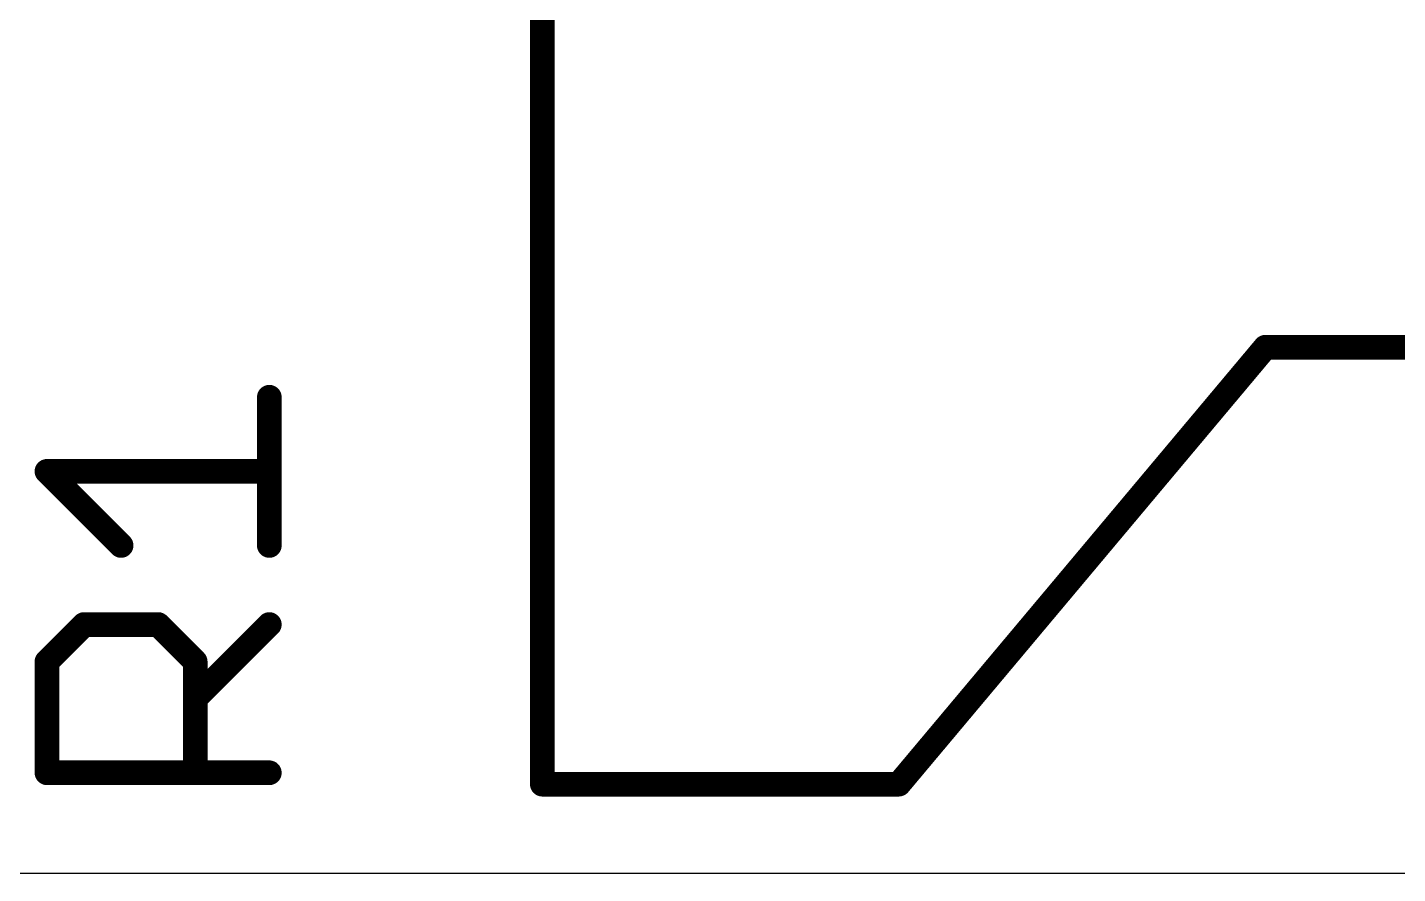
# Model space of a CAD drawing. Extents: x -2.3 to 30.4, y 0 to 24.1.
# Drawn here: x 12.66 to 19.71, y 0 to 4.35 of the extents above; entities that cross this region are included whole.
import ezdxf

# ---------------------------------------------------------------- set-up
doc = ezdxf.new("R2010")
doc.units = 0
for name, color, linetype in [('20', 53, 'CONTINUOUS'), ('21', 253, 'CONTINUOUS'), ('25', 253, 'CONTINUOUS')]:
    doc.layers.add(name, color=color, linetype=linetype)

msp = doc.modelspace()

# ---------------------------------------------------------------- linework, layer by layer
at = {"layer": '20'}
msp.add_line((29.083, 0), (1.27, 0), dxfattribs=at)
at = {"layer": '21', "const_width": 0.127}
for points in [[(15.311, 4.456), (15.311, 0.46)], [(17.145, 0.46), (19.031, 2.708)], [(19.031, 2.708), (25.019, 2.708)], [(15.311, 0.46), (17.145, 0.46)]]:
    msp.add_lwpolyline(points, dxfattribs=at)
at = {"layer": '21', "const_width": 0.0635}
for points in [[(19.031, 2.7398, 1), (19.031, 2.6763)], [(19.0553, 2.6876, 1), (19.0067, 2.7284)], [(15.311, 0.4918, 1), (15.311, 0.4283)], [(17.1207, 0.4804, 1), (17.1693, 0.4396)], [(17.145, 0.4283, 1), (17.145, 0.4918)], [(15.2792, 0.46, 1), (15.3428, 0.46)]]:
    msp.add_lwpolyline(points, format="xyb", dxfattribs=at)
at = {"layer": '25', "const_width": 0.127}
for points in [[(13.9065, 1.6881), (13.9065, 2.4508)], [(13.1439, 1.6881), (12.7625, 2.0694)], [(12.7625, 2.0694), (13.9065, 2.0694)], [(12.7625, 1.0907), (12.9532, 1.2814)], [(12.9532, 1.2814), (13.3345, 1.2814)], [(13.3345, 1.2814), (13.5252, 1.0907)], [(13.5252, 0.9), (13.9065, 1.2814)], [(12.7625, 0.5187), (12.7625, 1.0907)], [(13.5252, 1.0907), (13.5252, 0.5187)], [(13.9065, 0.5187), (12.7625, 0.5187)]]:
    msp.add_lwpolyline(points, dxfattribs=at)
at = {"layer": '25', "const_width": 0.0635}
for points in [[(13.9383, 2.4508, 1), (13.8748, 2.4508)], [(12.7625, 2.1012, 1), (12.7625, 2.0377)], [(12.785, 2.0919, 1), (12.7401, 2.047)], [(13.9065, 2.0377, 1), (13.9065, 2.1012)], [(13.1214, 1.6656, 1), (13.1663, 1.7106)], [(13.8748, 1.6881, 1), (13.9383, 1.6881)], [(12.9532, 1.3131, 1), (12.9532, 1.2496)], [(12.9756, 1.2589, 1), (12.9307, 1.3038)], [(13.357, 1.3038, 1), (13.3121, 1.2589)], [(13.3345, 1.2496, 1), (13.3345, 1.3131)], [(13.929, 1.2589, 1), (13.884, 1.3038)], [(12.7943, 1.0907, 1), (12.7308, 1.0907)], [(12.7401, 1.1131, 1), (12.785, 1.0682)], [(13.5569, 1.0907, 1), (13.4934, 1.0907)], [(13.5027, 1.0682, 1), (13.5476, 1.1131)], [(13.5027, 0.9225, 1), (13.5476, 0.8776)], [(12.7625, 0.5505, 1), (12.7625, 0.487)], [(13.9065, 0.487, 1), (13.9065, 0.5505)], [(12.7308, 0.5187, 1), (12.7943, 0.5187)], [(13.4934, 0.5187, 1), (13.5569, 0.5187)]]:
    msp.add_lwpolyline(points, format="xyb", dxfattribs=at)

doc.saveas('drawing.dxf')
